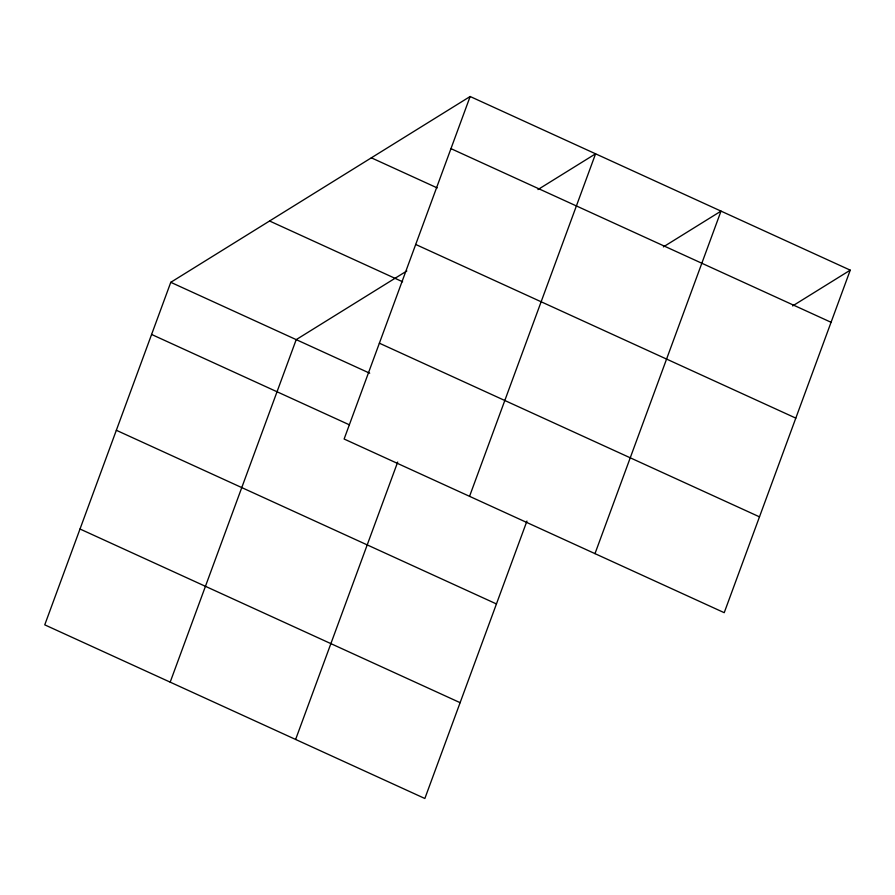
<?xml version="1.0" encoding="UTF-8"?>
<svg xmlns="http://www.w3.org/2000/svg" width="895" height="895" viewBox="0 0 895 895"><rect width="100%" height="100%" fill="white"/><g stroke="black" fill="none" stroke-linecap="round" stroke-linejoin="round"><path stroke-width="1.34" d="M470.143 96.503L344.116 439.02L724.223 612.683L850.25 270.156L470.143 96.503L170.777 282.317L44.75 624.844L424.856 798.497L526.942 521.058M170.184 682.147L296.211 339.63L406.833 270.961M295.618 739.46L397.704 462.021M469.551 496.333L595.578 153.806L537.951 189.572M594.985 553.636L721.012 211.119L663.385 246.886M792.623 305.933L850.25 270.156M450.957 148.637L831.063 322.289M371.347 157.822L437.23 187.916M415.694 244.458L795.812 418.122M269.563 220.998L402.605 281.78M379.368 343.188L759.486 516.851M170.777 282.317L369.702 373.204M151.591 334.45L349.251 424.756M116.339 430.282L496.445 603.946M80.013 529.012L460.119 702.676"/></g></svg>
